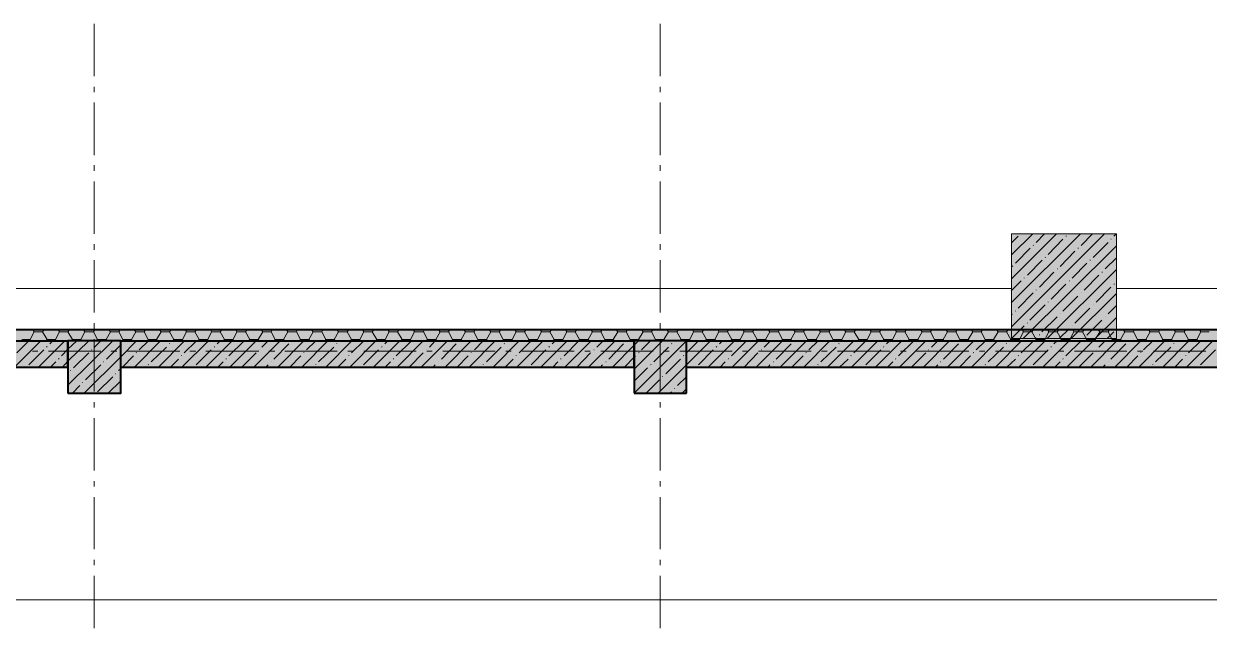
# Model space of a CAD drawing. Header units: millimetres. Extents: x -401725 to 250493, y 305116 to 802890.
# Drawn here: x -375102.384 to -375097.931, y 508986.779 to 508989.05 of the extents above; entities that cross this region are included whole.
import ezdxf

# ---------------------------------------------------------------- set-up
doc = ezdxf.new("R2010")
doc.units = ezdxf.units.MM
doc.layers.add('PDF _Геометрия', color=7, linetype='Continuous', true_color=0x1d1d1d)
doc.layers.add('PDF _Сплошная заливка', color=7, linetype='Continuous', true_color=0xffffff)

msp = doc.modelspace()

# ---------------------------------------------------------------- hatches: boundary and pattern name
at = {"layer": 'PDF _Сплошная заливка', "transparency": 33554559}
h = msp.add_hatch(color=256, dxfattribs=at)
h.paths.add_polyline_path([(-375123.1053, 508987.8606), (-375123.1053, 508987.8988), (-375133.6947, 508987.8988), (-375133.6947, 508987.8606)])
h.paths.add_polyline_path([(-375092.8682, 508987.8606), (-375092.8682, 508987.8988), (-375102.5145, 508987.8988), (-375102.5145, 508987.8606)])
h.paths.add_polyline_path([(-375102.9861, 508987.8606), (-375102.9861, 508987.8988), (-375109.5058, 508987.8988), (-375109.5058, 508987.8606)])
h.paths.add_polyline_path([(-375109.7425, 508987.8606), (-375109.7425, 508987.8988), (-375122.4753, 508987.8988), (-375122.4753, 508987.8606)])
h = msp.add_hatch(color=256, dxfattribs=at)
h.paths.add_polyline_path([(-375102.9861, 508987.7606), (-375102.9861, 508987.8588), (-375103.1031, 508987.8588), (-375103.1031, 508987.7606)])
h.paths.add_polyline_path([(-375102.2195, 508987.7606), (-375102.2195, 508987.8588), (-375102.5145, 508987.8588), (-375102.5145, 508987.7606)])

# ---------------------------------------------------------------- linework, layer by layer
at = {"layer": 'PDF _Геометрия', "color": 7, "lineweight": 9}
for points in [[(-375102.1198, 508989.0505), (-375102.1198, 508988.8538)], [(-375099.9932, 508989.0505), (-375099.9932, 508988.8538)], [(-375102.1198, 508988.8138), (-375102.1198, 508988.7938)], [(-375099.9932, 508988.8138), (-375099.9932, 508988.7938)], [(-375102.1198, 508988.7538), (-375102.1198, 508988.5571)], [(-375099.9932, 508988.7538), (-375099.9932, 508988.5571)], [(-375102.1198, 508988.5188), (-375102.1198, 508988.4971)], [(-375099.9932, 508988.5188), (-375099.9932, 508988.4971)], [(-375102.1198, 508988.4571), (-375102.1198, 508988.2605)], [(-375099.9932, 508988.4571), (-375099.9932, 508988.2605)], [(-375102.1198, 508988.2221), (-375102.1198, 508988.2004)], [(-375099.9932, 508988.2221), (-375099.9932, 508988.2004)], [(-375102.1198, 508988.1621), (-375102.1198, 508987.9655)], [(-375099.9932, 508988.1621), (-375099.9932, 508987.9655)], [(-375098.6748, 508988.0554), (-375103.2998, 508988.0554)], [(-375096.2531, 508988.0555), (-375098.2797, 508988.0555)], [(-375092.8663, 508987.9021), (-375102.5132, 508987.9021)], [(-375102.513, 508987.8988), (-375092.866, 508987.8988)], [(-375102.1198, 508987.9254), (-375102.1198, 508987.9038)], [(-375101.7846, 508987.9021), (-375101.5479, 508987.9021)], [(-375100.7795, 508987.9021), (-375100.3863, 508987.9021)], [(-375099.9932, 508987.9255), (-375099.9932, 508987.9038)], [(-375102.513, 508987.8604), (-375092.866, 508987.8604)], [(-375102.2182, 508987.8588), (-375102.0198, 508987.8588)], [(-375102.1198, 508987.8655), (-375102.1198, 508987.6688)], [(-375100.0913, 508987.8588), (-375092.8661, 508987.8588)], [(-375099.9932, 508987.8655), (-375099.9932, 508987.6688)], [(-375102.3314, 508987.8205), (-375102.3515, 508987.8205)], [(-375102.0948, 508987.8205), (-375102.2914, 508987.8205)], [(-375102.0348, 508987.8205), (-375102.0565, 508987.8205)], [(-375101.7981, 508987.8205), (-375101.9947, 508987.8205)], [(-375101.7381, 508987.8204), (-375101.7598, 508987.8204)], [(-375101.5015, 508987.8205), (-375101.6998, 508987.8205)], [(-375101.4414, 508987.8205), (-375101.4631, 508987.8205)], [(-375101.2064, 508987.8204), (-375101.4031, 508987.8204)], [(-375101.1448, 508987.8205), (-375101.1664, 508987.8205)], [(-375100.9098, 508987.8205), (-375101.1065, 508987.8205)], [(-375100.8497, 508987.8204), (-375100.8698, 508987.8204)], [(-375100.6131, 508987.8205), (-375100.8097, 508987.8205)], [(-375100.5531, 508987.8205), (-375100.5731, 508987.8205)], [(-375100.3165, 508987.8205), (-375100.5131, 508987.8205)], [(-375100.2564, 508987.8204), (-375100.2764, 508987.8204)], [(-375100.0198, 508987.8205), (-375100.2165, 508987.8205)], [(-375099.9598, 508987.8204), (-375099.9815, 508987.8204)], [(-375099.7231, 508987.8205), (-375099.9198, 508987.8205)], [(-375099.6631, 508987.8205), (-375099.6847, 508987.8205)], [(-375099.4265, 508987.8205), (-375099.6247, 508987.8205)], [(-375099.3664, 508987.8205), (-375099.388, 508987.8205)], [(-375099.1315, 508987.8205), (-375099.328, 508987.8205)], [(-375099.0698, 508987.8204), (-375099.0915, 508987.8204)], [(-375098.8348, 508987.8205), (-375099.0315, 508987.8205)], [(-375098.7748, 508987.8205), (-375098.7948, 508987.8205)], [(-375098.5381, 508987.8205), (-375098.7348, 508987.8205)], [(-375098.4781, 508987.8204), (-375098.4981, 508987.8204)], [(-375098.2415, 508987.8205), (-375098.4382, 508987.8205)], [(-375098.1814, 508987.8204), (-375098.2013, 508987.8204)], [(-375097.9448, 508987.8205), (-375098.1414, 508987.8205)], [(-375102.2181, 508987.7605), (-375103.103, 508987.7605)], [(-375102.2181, 508987.6621), (-375102.2181, 508987.7604)], [(-375100.0915, 508987.7605), (-375102.0198, 508987.7605)], [(-375101.5479, 508987.7604), (-375101.7846, 508987.7604)], [(-375100.3863, 508987.7604), (-375100.7795, 508987.7604)], [(-375097.7881, 508987.7605), (-375099.8949, 508987.7605)], [(-375102.0198, 508987.6621), (-375102.2182, 508987.6621)], [(-375102.1198, 508987.6288), (-375102.1198, 508987.6088)], [(-375099.8948, 508987.6621), (-375100.0915, 508987.6621)], [(-375099.9932, 508987.6288), (-375099.9932, 508987.6088)], [(-375102.1198, 508987.5688), (-375102.1198, 508987.3721)], [(-375099.9932, 508987.5688), (-375099.9932, 508987.3721)], [(-375102.1198, 508987.3321), (-375102.1198, 508987.3121)], [(-375099.9932, 508987.3321), (-375099.9932, 508987.3121)], [(-375102.1198, 508987.2721), (-375102.1198, 508987.0755)], [(-375099.9932, 508987.2721), (-375099.9932, 508987.0755)], [(-375102.1198, 508987.0355), (-375102.1198, 508987.0155)], [(-375099.9932, 508987.0355), (-375099.9932, 508987.0155)], [(-375102.1198, 508986.9755), (-375102.1198, 508986.7788)], [(-375099.9932, 508986.9755), (-375099.9932, 508986.7788)]]:
    msp.add_lwpolyline(points, dxfattribs=at)
at = {"layer": 'PDF _Геометрия', "lineweight": 9}
for points in [[(-375098.6749, 508988.0021), (-375098.4148, 508988.2605)], [(-375098.6748, 508988.0921), (-375098.5047, 508988.2605)], [(-375098.6748, 508988.2271), (-375098.6498, 508988.2521)], [(-375098.6745, 508987.9121), (-375098.3246, 508988.2605)], [(-375098.6745, 508988.1821), (-375098.5946, 508988.2604)], [(-375098.5815, 508988.2288), (-375098.5498, 508988.2605)], [(-375098.4697, 508988.2521), (-375098.468, 508988.2521)], [(-375098.4131, 508988.2171), (-375098.3697, 508988.2605)], [(-375098.2897, 508988.2521), (-375098.2798, 508988.2605)], [(-375098.6597, 508988.1504), (-375098.6047, 508988.2071)], [(-375098.6299, 508987.8671), (-375098.2798, 508988.2155)], [(-375098.593, 508988.2171), (-375098.5914, 508988.2188)], [(-375098.5363, 508988.1838), (-375098.4814, 508988.2404)], [(-375098.4246, 508988.2071), (-375098.4229, 508988.2071)], [(-375098.3679, 508988.1721), (-375098.3113, 508988.2288)], [(-375098.3013, 508988.2404), (-375098.2996, 508988.2404)], [(-375098.6147, 508988.1054), (-375098.5596, 508988.1621)], [(-375098.5479, 508988.1721), (-375098.5463, 508988.1738)], [(-375098.4913, 508988.1388), (-375098.4363, 508988.1954)], [(-375098.3798, 508988.1621), (-375098.3781, 508988.1621)], [(-375098.323, 508988.1288), (-375098.2798, 508988.1705)], [(-375098.6713, 508988.1388), (-375098.6696, 508988.1404)], [(-375098.5697, 508988.0605), (-375098.5148, 508988.1171)], [(-375098.5399, 508987.8671), (-375098.2798, 508988.1271)], [(-375098.5031, 508988.1288), (-375098.5015, 508988.1288)], [(-375098.4466, 508988.0938), (-375098.3914, 508988.1504)], [(-375098.3347, 508988.1171), (-375098.333, 508988.1171)], [(-375098.6749, 508988.0471), (-375098.6381, 508988.0838)], [(-375098.6264, 508988.0938), (-375098.6264, 508988.0955)], [(-375098.5247, 508988.0154), (-375098.4697, 508988.0721)], [(-375098.458, 508988.0838), (-375098.4564, 508988.0838)], [(-375098.4013, 508988.0488), (-375098.3463, 508988.1054)], [(-375098.2896, 508988.0721), (-375098.2879, 508988.0721)], [(-375098.6497, 508987.9821), (-375098.593, 508988.0388)], [(-375098.5813, 508988.0488), (-375098.5813, 508988.0504)], [(-375098.4816, 508987.9705), (-375098.4248, 508988.0271)], [(-375098.4499, 508987.8671), (-375098.2798, 508988.0371)], [(-375098.4132, 508988.0388), (-375098.4132, 508988.0388)], [(-375098.3565, 508988.0038), (-375098.3015, 508988.0605)], [(-375098.605, 508987.9371), (-375098.5482, 508987.9938)], [(-375098.5365, 508988.0038), (-375098.5365, 508988.0054)], [(-375098.4365, 508987.9255), (-375098.3798, 508987.9821)], [(-375098.3681, 508987.9938), (-375098.3681, 508987.9938)], [(-375098.3114, 508987.9605), (-375098.2798, 508987.9921)], [(-375098.6748, 508987.9571), (-375098.6715, 508987.9605)], [(-375098.6598, 508987.9705), (-375098.6598, 508987.9721)], [(-375098.5597, 508987.8921), (-375098.5031, 508987.9488)], [(-375098.4914, 508987.9605), (-375098.4914, 508987.9605)], [(-375098.3913, 508987.8804), (-375098.3347, 508987.9371)], [(-375098.3599, 508987.8671), (-375098.2798, 508987.9471)], [(-375098.323, 508987.9488), (-375098.323, 508987.9488)], [(-375102.3597, 508987.8638), (-375102.3447, 508987.8921)], [(-375102.3447, 508987.8921), (-375102.3481, 508987.8988)], [(-375102.3447, 508987.8921), (-375102.3129, 508987.8921)], [(-375102.3447, 508987.8921), (-375102.3447, 508987.8921)], [(-375102.3131, 508987.8921), (-375102.3081, 508987.8988)], [(-375102.2964, 508987.8638), (-375102.3131, 508987.8921)], [(-375102.2647, 508987.8638), (-375102.2496, 508987.8921)], [(-375102.2496, 508987.8921), (-375102.253, 508987.8988)], [(-375102.2497, 508987.8921), (-375102.2181, 508987.8921)], [(-375102.2496, 508987.8921), (-375102.2496, 508987.8921)], [(-375102.2181, 508987.8921), (-375102.213, 508987.8988)], [(-375102.2013, 508987.8638), (-375102.2181, 508987.8921)], [(-375102.1699, 508987.8638), (-375102.1548, 508987.8921)], [(-375102.1548, 508987.8921), (-375102.1582, 508987.8988)], [(-375102.1548, 508987.8921), (-375102.1214, 508987.8921)], [(-375102.1548, 508987.8921), (-375102.1548, 508987.8921)], [(-375102.1216, 508987.8921), (-375102.1182, 508987.8988)], [(-375102.1065, 508987.8638), (-375102.1216, 508987.8921)], [(-375102.0747, 508987.8638), (-375102.0581, 508987.8921)], [(-375102.0581, 508987.8921), (-375102.063, 508987.8988)], [(-375102.0581, 508987.8921), (-375102.0581, 508987.8921)], [(-375102.0579, 508987.8921), (-375102.0263, 508987.8921)], [(-375102.0265, 508987.8921), (-375102.0231, 508987.8988)], [(-375102.0114, 508987.8638), (-375102.0263, 508987.8921)], [(-375101.9797, 508987.8638), (-375101.963, 508987.8921)], [(-375101.963, 508987.8921), (-375101.968, 508987.8988)], [(-375101.9632, 508987.8921), (-375101.9315, 508987.8921)], [(-375101.963, 508987.8921), (-375101.963, 508987.8921)], [(-375101.9314, 508987.8921), (-375101.928, 508987.8988)], [(-375101.9163, 508987.8638), (-375101.9313, 508987.8921)], [(-375101.8847, 508987.8638), (-375101.868, 508987.8921)], [(-375101.868, 508987.8921), (-375101.8729, 508987.8988)], [(-375101.8682, 508987.8921), (-375101.8364, 508987.8921)], [(-375101.868, 508987.8921), (-375101.868, 508987.8921)], [(-375101.8196, 508987.8638), (-375101.8363, 508987.8921)], [(-375101.8362, 508987.8921), (-375101.8313, 508987.8988)], [(-375101.7882, 508987.8638), (-375101.7731, 508987.8921)], [(-375101.7731, 508987.8921), (-375101.7766, 508987.8988)], [(-375101.7731, 508987.8921), (-375101.7731, 508987.8921)], [(-375101.773, 508987.8921), (-375101.7414, 508987.8921)], [(-375101.7414, 508987.8921), (-375101.7365, 508987.8988)], [(-375101.7248, 508987.8638), (-375101.7413, 508987.8921)], [(-375101.6931, 508987.8638), (-375101.6781, 508987.8921)], [(-375101.6781, 508987.8921), (-375101.6813, 508987.8988)], [(-375101.6781, 508987.8921), (-375101.6781, 508987.8921)], [(-375101.678, 508987.8921), (-375101.6463, 508987.8921)], [(-375101.6463, 508987.8921), (-375101.6414, 508987.8988)], [(-375101.6297, 508987.8638), (-375101.6463, 508987.8921)], [(-375101.5979, 508987.8638), (-375101.583, 508987.8921)], [(-375101.583, 508987.8921), (-375101.5862, 508987.8988)], [(-375101.583, 508987.8921), (-375101.5515, 508987.8921)], [(-375101.583, 508987.8921), (-375101.583, 508987.8921)], [(-375101.5513, 508987.8921), (-375101.5463, 508987.8988)], [(-375101.5346, 508987.8638), (-375101.5513, 508987.8921)], [(-375101.5029, 508987.8638), (-375101.4863, 508987.8921)], [(-375101.4863, 508987.8921), (-375101.4912, 508987.8988)], [(-375101.4864, 508987.8921), (-375101.4548, 508987.8921)], [(-375101.4863, 508987.8921), (-375101.4863, 508987.8921)], [(-375101.4398, 508987.8638), (-375101.4548, 508987.8921)], [(-375101.4547, 508987.8921), (-375101.4515, 508987.8988)], [(-375101.4082, 508987.8638), (-375101.3915, 508987.8921)], [(-375101.3915, 508987.8921), (-375101.3964, 508987.8988)], [(-375101.3915, 508987.8921), (-375101.3915, 508987.8921)], [(-375101.3914, 508987.8921), (-375101.3597, 508987.8921)], [(-375101.3597, 508987.8921), (-375101.3564, 508987.8988)], [(-375101.3447, 508987.8638), (-375101.3597, 508987.8921)], [(-375101.3131, 508987.8638), (-375101.2964, 508987.8921)], [(-375101.2964, 508987.8921), (-375101.3014, 508987.8988)], [(-375101.2965, 508987.8921), (-375101.2649, 508987.8921)], [(-375101.2964, 508987.8921), (-375101.2964, 508987.8921)], [(-375101.2496, 508987.8638), (-375101.2647, 508987.8921)], [(-375101.2646, 508987.8921), (-375101.2613, 508987.8988)], [(-375101.2179, 508987.8638), (-375101.2013, 508987.8921)], [(-375101.2013, 508987.8921), (-375101.2063, 508987.8988)], [(-375101.2015, 508987.8921), (-375101.1698, 508987.8921)], [(-375101.2013, 508987.8921), (-375101.2013, 508987.8921)], [(-375101.1696, 508987.8921), (-375101.1646, 508987.8988)], [(-375101.1529, 508987.8638), (-375101.1695, 508987.8921)], [(-375101.1216, 508987.8638), (-375101.1065, 508987.8921)], [(-375101.1065, 508987.8921), (-375101.1098, 508987.8988)], [(-375101.1065, 508987.8921), (-375101.0747, 508987.8921)], [(-375101.1065, 508987.8921), (-375101.1065, 508987.8921)], [(-375101.0748, 508987.8921), (-375101.0698, 508987.8988)], [(-375101.0581, 508987.8638), (-375101.0748, 508987.8921)], [(-375101.0263, 508987.8638), (-375101.0114, 508987.8921)], [(-375101.0114, 508987.8921), (-375101.0147, 508987.8988)], [(-375101.0114, 508987.8921), (-375101.0114, 508987.8921)], [(-375101.0112, 508987.8921), (-375100.9796, 508987.8921)], [(-375100.9798, 508987.8921), (-375100.9747, 508987.8988)], [(-375100.963, 508987.8638), (-375100.9797, 508987.8921)], [(-375100.9313, 508987.8638), (-375100.9163, 508987.8921)], [(-375100.9163, 508987.8921), (-375100.9196, 508987.8988)], [(-375100.9164, 508987.8921), (-375100.8832, 508987.8921)], [(-375100.9163, 508987.8921), (-375100.9163, 508987.8921)], [(-375100.8829, 508987.8921), (-375100.8796, 508987.8988)], [(-375100.868, 508987.8638), (-375100.8829, 508987.8921)], [(-375100.8364, 508987.8638), (-375100.8196, 508987.8921)], [(-375100.8196, 508987.8921), (-375100.8247, 508987.8988)], [(-375100.8197, 508987.8921), (-375100.7881, 508987.8921)], [(-375100.8196, 508987.8921), (-375100.8196, 508987.8921)], [(-375100.7731, 508987.8638), (-375100.7882, 508987.8921)], [(-375100.7881, 508987.8921), (-375100.7848, 508987.8988)], [(-375100.7414, 508987.8638), (-375100.7248, 508987.8921)], [(-375100.7248, 508987.8921), (-375100.7299, 508987.8988)], [(-375100.7248, 508987.8921), (-375100.7248, 508987.8921)], [(-375100.7247, 508987.8921), (-375100.693, 508987.8921)], [(-375100.6931, 508987.8921), (-375100.6897, 508987.8988)], [(-375100.6781, 508987.8638), (-375100.6931, 508987.8921)], [(-375100.6463, 508987.8638), (-375100.6297, 508987.8921)], [(-375100.6297, 508987.8921), (-375100.6348, 508987.8988)], [(-375100.6299, 508987.8921), (-375100.5982, 508987.8921)], [(-375100.6297, 508987.8921), (-375100.6297, 508987.8921)], [(-375100.5981, 508987.8921), (-375100.593, 508987.8988)], [(-375100.583, 508987.8638), (-375100.5981, 508987.8921)], [(-375100.5495, 508987.8638), (-375100.5346, 508987.8921)], [(-375100.5346, 508987.8921), (-375100.538, 508987.8988)], [(-375100.5347, 508987.8921), (-375100.5031, 508987.8921)], [(-375100.5346, 508987.8921), (-375100.5346, 508987.8921)], [(-375100.4865, 508987.8638), (-375100.5032, 508987.8921)], [(-375100.5028, 508987.8921), (-375100.4979, 508987.8988)], [(-375100.4547, 508987.8638), (-375100.4398, 508987.8921)], [(-375100.4398, 508987.8921), (-375100.4431, 508987.8988)], [(-375100.4398, 508987.8921), (-375100.4398, 508987.8921)], [(-375100.4397, 508987.8921), (-375100.408, 508987.8921)], [(-375100.3914, 508987.8638), (-375100.4082, 508987.8921)], [(-375100.408, 508987.8921), (-375100.4031, 508987.8988)], [(-375100.3597, 508987.8638), (-375100.3447, 508987.8921)], [(-375100.3447, 508987.8921), (-375100.3481, 508987.8988)], [(-375100.3447, 508987.8921), (-375100.3129, 508987.8921)], [(-375100.3447, 508987.8921), (-375100.3447, 508987.8921)], [(-375100.313, 508987.8921), (-375100.308, 508987.8988)], [(-375100.2964, 508987.8638), (-375100.3129, 508987.8921)], [(-375100.2646, 508987.8638), (-375100.248, 508987.8921)], [(-375100.248, 508987.8921), (-375100.2529, 508987.8988)], [(-375100.2481, 508987.8921), (-375100.2165, 508987.8921)], [(-375100.248, 508987.8921), (-375100.248, 508987.8921)], [(-375100.2163, 508987.8921), (-375100.213, 508987.8988)], [(-375100.2013, 508987.8638), (-375100.2163, 508987.8921)], [(-375100.1698, 508987.8638), (-375100.1532, 508987.8921)], [(-375100.1532, 508987.8921), (-375100.1581, 508987.8988)], [(-375100.1532, 508987.8921), (-375100.1532, 508987.8921)], [(-375100.1531, 508987.8921), (-375100.1214, 508987.8921)], [(-375100.1215, 508987.8921), (-375100.1181, 508987.8988)], [(-375100.1065, 508987.8638), (-375100.1215, 508987.8921)], [(-375100.0748, 508987.8638), (-375100.0581, 508987.8921)], [(-375100.0581, 508987.8921), (-375100.0631, 508987.8988)], [(-375100.0581, 508987.8921), (-375100.0581, 508987.8921)], [(-375100.0579, 508987.8921), (-375100.0263, 508987.8921)], [(-375100.0264, 508987.8921), (-375100.0231, 508987.8988)], [(-375100.0114, 508987.8638), (-375100.0263, 508987.8921)], [(-375099.9797, 508987.8638), (-375099.963, 508987.8921)], [(-375099.963, 508987.8921), (-375099.968, 508987.8988)], [(-375099.9632, 508987.8921), (-375099.9315, 508987.8921)], [(-375099.963, 508987.8921), (-375099.963, 508987.8921)], [(-375099.9147, 508987.8638), (-375099.9314, 508987.8921)], [(-375099.9313, 508987.8921), (-375099.9264, 508987.8988)], [(-375099.8829, 508987.8638), (-375099.8679, 508987.8921)], [(-375099.8679, 508987.8921), (-375099.8713, 508987.8988)], [(-375099.8682, 508987.8921), (-375099.8364, 508987.8921)], [(-375099.8679, 508987.8921), (-375099.8679, 508987.8921)], [(-375099.8199, 508987.8638), (-375099.8364, 508987.8921)], [(-375099.8363, 508987.8921), (-375099.8313, 508987.8988)], [(-375099.7881, 508987.8638), (-375099.7731, 508987.8921)], [(-375099.7731, 508987.8921), (-375099.7765, 508987.8988)], [(-375099.7731, 508987.8921), (-375099.7731, 508987.8921)], [(-375099.7729, 508987.8921), (-375099.7413, 508987.8921)], [(-375099.7415, 508987.8921), (-375099.7365, 508987.8988)], [(-375099.7248, 508987.8638), (-375099.7414, 508987.8921)], [(-375099.6931, 508987.8638), (-375099.678, 508987.8921)], [(-375099.678, 508987.8921), (-375099.6815, 508987.8988)], [(-375099.678, 508987.8921), (-375099.678, 508987.8921)], [(-375099.6779, 508987.8921), (-375099.6463, 508987.8921)], [(-375099.6464, 508987.8921), (-375099.6414, 508987.8988)], [(-375099.6297, 508987.8638), (-375099.6463, 508987.8921)], [(-375099.598, 508987.8638), (-375099.5813, 508987.8921)], [(-375099.5813, 508987.8921), (-375099.5864, 508987.8988)], [(-375099.5816, 508987.8921), (-375099.5498, 508987.8921)], [(-375099.5813, 508987.8921), (-375099.5813, 508987.8921)], [(-375099.5497, 508987.8921), (-375099.5463, 508987.8988)], [(-375099.5346, 508987.8638), (-375099.5497, 508987.8921)], [(-375099.5032, 508987.8638), (-375099.4865, 508987.8921)], [(-375099.4865, 508987.8921), (-375099.4916, 508987.8988)], [(-375099.4865, 508987.8921), (-375099.4865, 508987.8921)], [(-375099.4863, 508987.8921), (-375099.4547, 508987.8921)], [(-375099.4549, 508987.8921), (-375099.4515, 508987.8988)], [(-375099.4398, 508987.8638), (-375099.4547, 508987.8921)], [(-375099.4082, 508987.8638), (-375099.3914, 508987.8921)], [(-375099.3914, 508987.8921), (-375099.3965, 508987.8988)], [(-375099.3914, 508987.8921), (-375099.3914, 508987.8921)], [(-375099.3913, 508987.8921), (-375099.3597, 508987.8921)], [(-375099.3598, 508987.8921), (-375099.3548, 508987.8988)], [(-375099.3447, 508987.8638), (-375099.3596, 508987.8921)], [(-375099.3113, 508987.8638), (-375099.2964, 508987.8921)], [(-375099.2964, 508987.8921), (-375099.3014, 508987.8988)], [(-375099.2966, 508987.8921), (-375099.2648, 508987.8921)], [(-375099.2964, 508987.8921), (-375099.2964, 508987.8921)], [(-375099.2647, 508987.8921), (-375099.2597, 508987.8988)], [(-375099.248, 508987.8638), (-375099.2646, 508987.8921)], [(-375099.2163, 508987.8638), (-375099.2013, 508987.8921)], [(-375099.2013, 508987.8921), (-375099.2045, 508987.8988)], [(-375099.2014, 508987.8921), (-375099.1698, 508987.8921)], [(-375099.2013, 508987.8921), (-375099.2013, 508987.8921)], [(-375099.1532, 508987.8638), (-375099.1698, 508987.8921)], [(-375099.1697, 508987.8921), (-375099.1646, 508987.8988)], [(-375099.1215, 508987.8638), (-375099.1065, 508987.8921)], [(-375099.1065, 508987.8921), (-375099.1097, 508987.8988)], [(-375099.1065, 508987.8921), (-375099.1065, 508987.8921)], [(-375099.1064, 508987.8921), (-375099.0747, 508987.8921)], [(-375099.0749, 508987.8921), (-375099.0698, 508987.8988)], [(-375099.0581, 508987.8638), (-375099.0748, 508987.8921)], [(-375099.0264, 508987.8638), (-375099.0098, 508987.8921)], [(-375099.0098, 508987.8921), (-375099.0148, 508987.8988)], [(-375099.0098, 508987.8921), (-375099.0098, 508987.8921)], [(-375099.0097, 508987.8921), (-375098.978, 508987.8921)], [(-375098.963, 508987.8638), (-375098.9781, 508987.8921)], [(-375098.978, 508987.8921), (-375098.9747, 508987.8988)], [(-375098.9314, 508987.8638), (-375098.9147, 508987.8921)], [(-375098.9147, 508987.8921), (-375098.9198, 508987.8988)], [(-375098.9148, 508987.8921), (-375098.8832, 508987.8921)], [(-375098.9147, 508987.8921), (-375098.9147, 508987.8921)], [(-375098.8829, 508987.8921), (-375098.8796, 508987.8988)], [(-375098.8679, 508987.8638), (-375098.8828, 508987.8921)], [(-375098.8366, 508987.8638), (-375098.8199, 508987.8921)], [(-375098.8199, 508987.8921), (-375098.8247, 508987.8988)], [(-375098.8199, 508987.8921), (-375098.8199, 508987.8921)], [(-375098.8198, 508987.8921), (-375098.7881, 508987.8921)], [(-375098.7881, 508987.8921), (-375098.7848, 508987.8988)], [(-375098.7731, 508987.8638), (-375098.7881, 508987.8921)], [(-375098.7413, 508987.8638), (-375098.7248, 508987.8921)], [(-375098.7248, 508987.8921), (-375098.7297, 508987.8988)], [(-375098.7248, 508987.8921), (-375098.693, 508987.8921)], [(-375098.7248, 508987.8921), (-375098.7248, 508987.8921)], [(-375098.693, 508987.8921), (-375098.6881, 508987.8988)], [(-375098.6764, 508987.8638), (-375098.693, 508987.8921)], [(-375098.6747, 508987.8671), (-375098.6264, 508987.9155)], [(-375098.6447, 508987.8638), (-375098.6297, 508987.8921)], [(-375098.6297, 508987.8921), (-375098.633, 508987.8988)], [(-375098.6298, 508987.8921), (-375098.5982, 508987.8921)], [(-375098.6297, 508987.8921), (-375098.6297, 508987.8921)], [(-375098.6147, 508987.9255), (-375098.6147, 508987.9271)], [(-375098.5813, 508987.8638), (-375098.598, 508987.8921)], [(-375098.5979, 508987.8921), (-375098.593, 508987.8988)], [(-375098.5496, 508987.8638), (-375098.5346, 508987.8921)], [(-375098.5346, 508987.8921), (-375098.5379, 508987.8988)], [(-375098.5348, 508987.8921), (-375098.5031, 508987.8921)], [(-375098.5346, 508987.8921), (-375098.5346, 508987.8921)], [(-375098.4865, 508987.8638), (-375098.5032, 508987.8921)], [(-375098.5029, 508987.8921), (-375098.4979, 508987.8988)], [(-375098.4947, 508987.8671), (-375098.458, 508987.9038)], [(-375098.4548, 508987.8638), (-375098.4398, 508987.8921)], [(-375098.4463, 508987.9154), (-375098.4463, 508987.9154)], [(-375098.4398, 508987.8921), (-375098.4431, 508987.8988)], [(-375098.4398, 508987.8921), (-375098.408, 508987.8921)], [(-375098.4398, 508987.8921), (-375098.4398, 508987.8921)], [(-375098.3914, 508987.8638), (-375098.4082, 508987.8921)], [(-375098.4081, 508987.8921), (-375098.4031, 508987.8988)], [(-375098.3598, 508987.8638), (-375098.3431, 508987.8921)], [(-375098.3431, 508987.8921), (-375098.348, 508987.8988)], [(-375098.3431, 508987.8921), (-375098.3431, 508987.8921)], [(-375098.3429, 508987.8921), (-375098.3113, 508987.8921)], [(-375098.3149, 508987.8671), (-375098.2898, 508987.8921)], [(-375098.2964, 508987.8638), (-375098.3115, 508987.8921)], [(-375098.3113, 508987.8921), (-375098.308, 508987.8988)], [(-375098.2645, 508987.8638), (-375098.248, 508987.8921)], [(-375098.248, 508987.8921), (-375098.253, 508987.8988)], [(-375098.2482, 508987.8921), (-375098.2165, 508987.8921)], [(-375098.248, 508987.8921), (-375098.248, 508987.8921)], [(-375098.2163, 508987.8921), (-375098.213, 508987.8988)], [(-375098.2013, 508987.8638), (-375098.2162, 508987.8921)], [(-375098.1698, 508987.8638), (-375098.1532, 508987.8921)], [(-375098.1532, 508987.8921), (-375098.1582, 508987.8988)], [(-375098.1532, 508987.8921), (-375098.1214, 508987.8921)], [(-375098.1532, 508987.8921), (-375098.1532, 508987.8921)], [(-375098.1215, 508987.8921), (-375098.1181, 508987.8988)], [(-375098.1065, 508987.8638), (-375098.1214, 508987.8921)], [(-375098.0731, 508987.8638), (-375098.0581, 508987.8921)], [(-375098.0581, 508987.8921), (-375098.0631, 508987.8988)], [(-375098.0581, 508987.8921), (-375098.0581, 508987.8921)], [(-375098.0579, 508987.8921), (-375098.0263, 508987.8921)], [(-375098.0264, 508987.8921), (-375098.0214, 508987.8988)], [(-375098.0097, 508987.8638), (-375098.0264, 508987.8921)], [(-375097.978, 508987.8638), (-375097.963, 508987.8921)], [(-375097.963, 508987.8921), (-375097.9664, 508987.8988)], [(-375097.9632, 508987.8921), (-375097.9315, 508987.8921)], [(-375097.963, 508987.8921), (-375097.963, 508987.8921)], [(-375102.4181, 508987.7605), (-375102.3197, 508987.8588)], [(-375102.4098, 508987.8138), (-375102.3648, 508987.8588)], [(-375102.3913, 508987.8638), (-375102.3597, 508987.8638)], [(-375102.358, 508987.8604), (-375102.3597, 508987.8638)], [(-375102.3282, 508987.7605), (-375102.2298, 508987.8588)], [(-375102.2998, 508987.8604), (-375102.2964, 508987.8638)], [(-375102.2966, 508987.8638), (-375102.2649, 508987.8638)], [(-375102.2964, 508987.8638), (-375102.2964, 508987.8638)], [(-375102.2863, 508987.8471), (-375102.2746, 508987.8588)], [(-375102.263, 508987.8604), (-375102.2647, 508987.8638)], [(-375102.2181, 508987.7821), (-375102.1396, 508987.8588)], [(-375102.218, 508987.6921), (-375102.0497, 508987.8588)], [(-375102.218, 508987.8271), (-375102.1847, 508987.8588)], [(-375102.2047, 508987.8604), (-375102.2013, 508987.8638)], [(-375102.2014, 508987.8638), (-375102.1698, 508987.8638)], [(-375102.2013, 508987.8638), (-375102.2013, 508987.8638)], [(-375102.1681, 508987.8605), (-375102.1698, 508987.8638)], [(-375102.1182, 508987.8355), (-375102.0948, 508987.8588)], [(-375102.1099, 508987.8605), (-375102.1065, 508987.8638)], [(-375102.1065, 508987.8638), (-375102.1065, 508987.8638)], [(-375102.1064, 508987.8638), (-375102.0747, 508987.8638)], [(-375102.0714, 508987.8604), (-375102.0748, 508987.8638)], [(-375102.0198, 508987.7988), (-375101.9598, 508987.8588)], [(-375102.0197, 508987.8438), (-375102.0163, 508987.8471)], [(-375102.0131, 508987.8604), (-375102.0114, 508987.8638)], [(-375102.0114, 508987.8638), (-375102.0114, 508987.8638)], [(-375102.0112, 508987.8638), (-375101.9796, 508987.8638)], [(-375102.0046, 508987.8588), (-375102.0046, 508987.8588)], [(-375101.9764, 508987.8604), (-375101.9798, 508987.8638)], [(-375101.9682, 508987.7605), (-375101.8699, 508987.8588)], [(-375101.9498, 508987.8255), (-375101.9147, 508987.8588)], [(-375101.918, 508987.8604), (-375101.9163, 508987.8638)], [(-375101.9165, 508987.8638), (-375101.8848, 508987.8638)], [(-375101.9163, 508987.8638), (-375101.9163, 508987.8638)], [(-375101.8813, 508987.8604), (-375101.8847, 508987.8638)], [(-375101.878, 508987.7604), (-375101.7797, 508987.8588)], [(-375101.8364, 508987.8471), (-375101.8364, 508987.8488)], [(-375101.8265, 508987.8588), (-375101.8248, 508987.8588)], [(-375101.823, 508987.8604), (-375101.8196, 508987.8638)], [(-375101.8196, 508987.8638), (-375101.7881, 508987.8638)], [(-375101.8196, 508987.8638), (-375101.8196, 508987.8638)], [(-375101.7896, 508987.7605), (-375101.6897, 508987.8588)], [(-375101.7865, 508987.8604), (-375101.7882, 508987.8638)], [(-375101.7815, 508987.8138), (-375101.7348, 508987.8588)], [(-375101.728, 508987.8604), (-375101.7248, 508987.8638)], [(-375101.7248, 508987.8638), (-375101.7248, 508987.8638)], [(-375101.7246, 508987.8638), (-375101.693, 508987.8638)], [(-375101.6999, 508987.7605), (-375101.6014, 508987.8588)], [(-375101.6914, 508987.8604), (-375101.6931, 508987.8638)], [(-375101.6579, 508987.8471), (-375101.6463, 508987.8588)], [(-375101.6329, 508987.8604), (-375101.6297, 508987.8638)], [(-375101.6299, 508987.8638), (-375101.5982, 508987.8638)], [(-375101.6297, 508987.8638), (-375101.6297, 508987.8638)], [(-375101.613, 508987.8021), (-375101.5564, 508987.8588)], [(-375101.6098, 508987.7605), (-375101.5115, 508987.8588)], [(-375101.5963, 508987.8604), (-375101.598, 508987.8638)], [(-375101.5379, 508987.8604), (-375101.5346, 508987.8638)], [(-375101.5347, 508987.8638), (-375101.5031, 508987.8638)], [(-375101.5346, 508987.8638), (-375101.5346, 508987.8638)], [(-375101.5196, 508987.7604), (-375101.4213, 508987.8588)], [(-375101.4998, 508987.8605), (-375101.5031, 508987.8638)], [(-375101.4898, 508987.8355), (-375101.4664, 508987.8588)], [(-375101.4449, 508987.7905), (-375101.3882, 508987.8471)], [(-375101.4415, 508987.8604), (-375101.4398, 508987.8638)], [(-375101.4398, 508987.8638), (-375101.4398, 508987.8638)], [(-375101.4397, 508987.8638), (-375101.408, 508987.8638)], [(-375101.4297, 508987.7604), (-375101.3314, 508987.8588)], [(-375101.4048, 508987.8604), (-375101.408, 508987.8638)], [(-375101.3765, 508987.8588), (-375101.3765, 508987.8588)], [(-375101.3465, 508987.8604), (-375101.3447, 508987.8638)], [(-375101.3447, 508987.8638), (-375101.3129, 508987.8638)], [(-375101.3447, 508987.8638), (-375101.3447, 508987.8638)], [(-375101.3398, 508987.7604), (-375101.2415, 508987.8588)], [(-375101.3214, 508987.8254), (-375101.2863, 508987.8588)], [(-375101.3097, 508987.8604), (-375101.3129, 508987.8638)], [(-375101.2514, 508987.8604), (-375101.2496, 508987.8638)], [(-375101.2498, 508987.8638), (-375101.2181, 508987.8638)], [(-375101.2497, 508987.7604), (-375101.1513, 508987.8588)], [(-375101.2496, 508987.8638), (-375101.2496, 508987.8638)], [(-375101.2146, 508987.8604), (-375101.2179, 508987.8638)], [(-375101.2081, 508987.8471), (-375101.2081, 508987.8488)], [(-375101.1964, 508987.8588), (-375101.1964, 508987.8588)], [(-375101.1598, 508987.7604), (-375101.0614, 508987.8588)], [(-375101.1562, 508987.8604), (-375101.1529, 508987.8638)], [(-375101.1531, 508987.8638), (-375101.1214, 508987.8638)], [(-375101.1531, 508987.8138), (-375101.1065, 508987.8588)], [(-375101.1529, 508987.8638), (-375101.1529, 508987.8638)], [(-375101.1198, 508987.8604), (-375101.1215, 508987.8638)], [(-375101.0699, 508987.7605), (-375100.9715, 508987.8588)], [(-375101.0614, 508987.8604), (-375101.0581, 508987.8638)], [(-375101.0581, 508987.8638), (-375101.0581, 508987.8638)], [(-375101.0579, 508987.8638), (-375101.0263, 508987.8638)], [(-375101.0279, 508987.8471), (-375101.0163, 508987.8588)], [(-375101.0247, 508987.8604), (-375101.0265, 508987.8638)], [(-375100.9847, 508987.8021), (-375100.928, 508987.8588)], [(-375100.9814, 508987.7605), (-375100.8832, 508987.8588)], [(-375100.9663, 508987.8604), (-375100.963, 508987.8638)], [(-375100.9632, 508987.8638), (-375100.9315, 508987.8638)], [(-375100.963, 508987.8638), (-375100.963, 508987.8638)], [(-375100.9296, 508987.8604), (-375100.9314, 508987.8638)], [(-375100.8912, 508987.7604), (-375100.793, 508987.8588)], [(-375100.8713, 508987.8604), (-375100.868, 508987.8638)], [(-375100.8682, 508987.8638), (-375100.8364, 508987.8638)], [(-375100.868, 508987.8638), (-375100.868, 508987.8638)], [(-375100.8597, 508987.8355), (-375100.8381, 508987.8588)], [(-375100.8332, 508987.8605), (-375100.8365, 508987.8638)], [(-375100.8149, 508987.7905), (-375100.7598, 508987.8471)], [(-375100.8013, 508987.7605), (-375100.703, 508987.8588)], [(-375100.7749, 508987.8604), (-375100.7731, 508987.8638)], [(-375100.7731, 508987.8638), (-375100.7731, 508987.8638)], [(-375100.773, 508987.8638), (-375100.7414, 508987.8638)], [(-375100.7481, 508987.8588), (-375100.7481, 508987.8588)], [(-375100.7381, 508987.8605), (-375100.7414, 508987.8638)], [(-375100.7114, 508987.7605), (-375100.6131, 508987.8588)], [(-375100.6912, 508987.8254), (-375100.658, 508987.8588)], [(-375100.6798, 508987.8604), (-375100.6781, 508987.8638)], [(-375100.6781, 508987.8638), (-375100.6781, 508987.8638)], [(-375100.678, 508987.8638), (-375100.6463, 508987.8638)], [(-375100.643, 508987.8604), (-375100.6463, 508987.8638)], [(-375100.6213, 508987.7604), (-375100.5229, 508987.8588)], [(-375100.5845, 508987.8604), (-375100.583, 508987.8638)], [(-375100.5832, 508987.8638), (-375100.5498, 508987.8638)], [(-375100.583, 508987.8638), (-375100.583, 508987.8638)], [(-375100.5796, 508987.8471), (-375100.5781, 508987.8488)], [(-375100.568, 508987.8588), (-375100.568, 508987.8588)], [(-375100.5479, 508987.8604), (-375100.5495, 508987.8638)], [(-375100.5314, 508987.7604), (-375100.433, 508987.8588)], [(-375100.5231, 508987.8138), (-375100.4781, 508987.8588)], [(-375100.4899, 508987.8605), (-375100.4865, 508987.8638)], [(-375100.4865, 508987.8638), (-375100.4865, 508987.8638)], [(-375100.4864, 508987.8638), (-375100.4547, 508987.8638)], [(-375100.4531, 508987.8604), (-375100.4547, 508987.8638)], [(-375100.4415, 508987.7604), (-375100.3431, 508987.8588)], [(-375100.3998, 508987.8471), (-375100.3882, 508987.8588)], [(-375100.3948, 508987.8604), (-375100.3914, 508987.8638)], [(-375100.3914, 508987.8638), (-375100.3597, 508987.8638)], [(-375100.3914, 508987.8638), (-375100.3914, 508987.8638)], [(-375100.358, 508987.8604), (-375100.3596, 508987.8638)], [(-375100.3547, 508987.8021), (-375100.2996, 508987.8588)], [(-375100.3516, 508987.7605), (-375100.2532, 508987.8588)], [(-375100.2997, 508987.8604), (-375100.2964, 508987.8638)], [(-375100.2964, 508987.8638), (-375100.2648, 508987.8638)], [(-375100.2964, 508987.8638), (-375100.2964, 508987.8638)], [(-375100.2613, 508987.8604), (-375100.2647, 508987.8638)], [(-375100.263, 508987.7604), (-375100.163, 508987.8588)], [(-375100.2314, 508987.8355), (-375100.2081, 508987.8588)], [(-375100.2029, 508987.8604), (-375100.2013, 508987.8638)], [(-375100.2014, 508987.8638), (-375100.1698, 508987.8638)], [(-375100.2013, 508987.8638), (-375100.2013, 508987.8638)], [(-375100.1866, 508987.7905), (-375100.1315, 508987.8471)], [(-375100.1665, 508987.8605), (-375100.1699, 508987.8638)], [(-375100.1198, 508987.8588), (-375100.1198, 508987.8588)], [(-375100.108, 508987.8604), (-375100.1065, 508987.8638)], [(-375100.1065, 508987.8638), (-375100.1065, 508987.8638)], [(-375100.1064, 508987.8638), (-375100.0747, 508987.8638)], [(-375100.0915, 508987.6621), (-375099.8948, 508987.8588)], [(-375100.0913, 508987.8421), (-375100.0747, 508987.8588)], [(-375100.0913, 508987.7521), (-375099.9848, 508987.8588)], [(-375100.0714, 508987.8605), (-375100.0748, 508987.8638)], [(-375100.0632, 508987.8255), (-375100.0299, 508987.8588)], [(-375100.013, 508987.8605), (-375100.0114, 508987.8638)], [(-375100.0114, 508987.8638), (-375100.0114, 508987.8638)], [(-375100.0112, 508987.8638), (-375099.9796, 508987.8638)], [(-375099.9763, 508987.8604), (-375099.9797, 508987.8638)], [(-375099.9513, 508987.8471), (-375099.9497, 508987.8488)], [(-375099.9397, 508987.8588), (-375099.9397, 508987.8588)], [(-375099.9181, 508987.8605), (-375099.9147, 508987.8638)], [(-375099.9149, 508987.8638), (-375099.8832, 508987.8638)], [(-375099.9147, 508987.8638), (-375099.9147, 508987.8638)], [(-375099.8948, 508987.8588), (-375099.8948, 508987.8588)], [(-375099.8948, 508987.8138), (-375099.8497, 508987.8588)], [(-375099.8947, 508987.7688), (-375099.8046, 508987.8588)], [(-375099.8815, 508987.8605), (-375099.8831, 508987.8638)], [(-375099.8233, 508987.8605), (-375099.8199, 508987.8638)], [(-375099.8199, 508987.8638), (-375099.7881, 508987.8638)], [(-375099.8199, 508987.8638), (-375099.8199, 508987.8638)], [(-375099.813, 508987.7604), (-375099.7147, 508987.8588)], [(-375099.7864, 508987.8604), (-375099.788, 508987.8638)], [(-375099.7714, 508987.8471), (-375099.7598, 508987.8588)], [(-375099.7282, 508987.8604), (-375099.7248, 508987.8638)], [(-375099.7263, 508987.8021), (-375099.6696, 508987.8588)], [(-375099.7248, 508987.8638), (-375099.7248, 508987.8638)], [(-375099.7246, 508987.8638), (-375099.693, 508987.8638)], [(-375099.7231, 508987.7605), (-375099.6248, 508987.8588)], [(-375099.6914, 508987.8604), (-375099.693, 508987.8638)], [(-375099.6331, 508987.8604), (-375099.6297, 508987.8638)], [(-375099.6329, 508987.7604), (-375099.5346, 508987.8588)], [(-375099.6299, 508987.8638), (-375099.5982, 508987.8638)], [(-375099.6297, 508987.8638), (-375099.6297, 508987.8638)], [(-375099.603, 508987.8354), (-375099.5797, 508987.8588)], [(-375099.5946, 508987.8604), (-375099.5981, 508987.8638)], [(-375099.5582, 508987.7905), (-375099.5015, 508987.8471)], [(-375099.543, 508987.7604), (-375099.4447, 508987.8588)], [(-375099.5362, 508987.8604), (-375099.5346, 508987.8638)], [(-375099.5347, 508987.8638), (-375099.5031, 508987.8638)], [(-375099.5346, 508987.8638), (-375099.5346, 508987.8638)], [(-375099.4998, 508987.8605), (-375099.5033, 508987.8638)], [(-375099.4914, 508987.8588), (-375099.4898, 508987.8588)], [(-375099.4547, 508987.7605), (-375099.3564, 508987.8588)], [(-375099.4414, 508987.8604), (-375099.4398, 508987.8638)], [(-375099.4398, 508987.8638), (-375099.4398, 508987.8638)], [(-375099.4397, 508987.8638), (-375099.408, 508987.8638)], [(-375099.435, 508987.8255), (-375099.3999, 508987.8588)], [(-375099.4048, 508987.8604), (-375099.4082, 508987.8638)], [(-375099.3648, 508987.7605), (-375099.2665, 508987.8588)], [(-375099.3463, 508987.8605), (-375099.3447, 508987.8638)], [(-375099.3447, 508987.8638), (-375099.3447, 508987.8638)], [(-375099.3446, 508987.8638), (-375099.3113, 508987.8638)], [(-375099.323, 508987.8471), (-375099.3214, 508987.8488)], [(-375099.3097, 508987.8604), (-375099.3113, 508987.8638)], [(-375099.3113, 508987.8588), (-375099.3113, 508987.8588)], [(-375099.2746, 508987.7604), (-375099.1763, 508987.8588)], [(-375099.2663, 508987.8138), (-375099.2214, 508987.8588)], [(-375099.2512, 508987.8604), (-375099.248, 508987.8638)], [(-375099.2481, 508987.8638), (-375099.2165, 508987.8638)], [(-375099.248, 508987.8638), (-375099.248, 508987.8638)], [(-375099.2149, 508987.8605), (-375099.2165, 508987.8638)], [(-375099.1847, 508987.7605), (-375099.0864, 508987.8588)], [(-375099.1564, 508987.8605), (-375099.1532, 508987.8638)], [(-375099.1532, 508987.8638), (-375099.1532, 508987.8638)], [(-375099.1531, 508987.8638), (-375099.1214, 508987.8638)], [(-375099.1432, 508987.8471), (-375099.1315, 508987.8588)], [(-375099.1198, 508987.8604), (-375099.1214, 508987.8638)], [(-375099.098, 508987.8021), (-375099.0413, 508987.8588)], [(-375099.0947, 508987.7604), (-375098.9964, 508987.8588)], [(-375099.0613, 508987.8604), (-375099.0581, 508987.8638)], [(-375099.0581, 508987.8638), (-375099.0263, 508987.8638)], [(-375099.0581, 508987.8638), (-375099.0581, 508987.8638)], [(-375099.0231, 508987.8605), (-375099.0263, 508987.8638)], [(-375099.0048, 508987.7605), (-375098.9065, 508987.8588)], [(-375098.9748, 508987.8354), (-375098.9513, 508987.8588)], [(-375098.9646, 508987.8604), (-375098.963, 508987.8638)], [(-375098.9631, 508987.8638), (-375098.9315, 508987.8638)], [(-375098.963, 508987.8638), (-375098.963, 508987.8638)], [(-375098.928, 508987.8604), (-375098.9312, 508987.8638)], [(-375098.9299, 508987.7905), (-375098.8731, 508987.8471)], [(-375098.9146, 508987.7604), (-375098.8163, 508987.8588)], [(-375098.8696, 508987.8604), (-375098.8679, 508987.8638)], [(-375098.8681, 508987.8638), (-375098.8364, 508987.8638)], [(-375098.8679, 508987.8638), (-375098.8679, 508987.8638)], [(-375098.863, 508987.8588), (-375098.8614, 508987.8588)], [(-375098.8332, 508987.8605), (-375098.8364, 508987.8638)], [(-375098.8247, 508987.7605), (-375098.7264, 508987.8588)], [(-375098.8065, 508987.8255), (-375098.7715, 508987.8588)], [(-375098.7748, 508987.8605), (-375098.7731, 508987.8638)], [(-375098.7731, 508987.8638), (-375098.7413, 508987.8638)], [(-375098.7731, 508987.8638), (-375098.7731, 508987.8638)], [(-375098.7381, 508987.8604), (-375098.7414, 508987.8638)], [(-375098.7348, 508987.7605), (-375098.6365, 508987.8588)], [(-375098.693, 508987.8471), (-375098.693, 508987.8488)], [(-375098.6829, 508987.8588), (-375098.6813, 508987.8588)], [(-375098.6797, 508987.8605), (-375098.6764, 508987.8638)], [(-375098.6764, 508987.8638), (-375098.6764, 508987.8638)], [(-375098.6762, 508987.8638), (-375098.6446, 508987.8638)], [(-375098.6465, 508987.7605), (-375098.5482, 508987.8588)], [(-375098.643, 508987.8604), (-375098.6446, 508987.8638)], [(-375098.638, 508987.8138), (-375098.5914, 508987.8588)], [(-375098.5846, 508987.8671), (-375098.5813, 508987.8704)], [(-375098.5846, 508987.8604), (-375098.5813, 508987.8638)], [(-375098.5815, 508987.8638), (-375098.5498, 508987.8638)], [(-375098.5813, 508987.8638), (-375098.5813, 508987.8638)], [(-375098.5696, 508987.8804), (-375098.5696, 508987.8821)], [(-375098.5563, 508987.7604), (-375098.458, 508987.8588)], [(-375098.5482, 508987.8605), (-375098.5498, 508987.8638)], [(-375098.5148, 508987.8471), (-375098.5031, 508987.8588)], [(-375098.4898, 508987.8605), (-375098.4865, 508987.8638)], [(-375098.4865, 508987.8638), (-375098.4547, 508987.8638)], [(-375098.4865, 508987.8638), (-375098.4865, 508987.8638)], [(-375098.4699, 508987.8021), (-375098.4132, 508987.8588)], [(-375098.4664, 508987.7605), (-375098.3681, 508987.8588)], [(-375098.4531, 508987.8604), (-375098.4547, 508987.8638)], [(-375098.4015, 508987.8705), (-375098.4015, 508987.8705)], [(-375098.3947, 508987.8604), (-375098.3914, 508987.8638)], [(-375098.3914, 508987.8638), (-375098.3914, 508987.8638)], [(-375098.3912, 508987.8638), (-375098.3597, 508987.8638)], [(-375098.3764, 508987.7605), (-375098.2781, 508987.8588)], [(-375098.3564, 508987.8604), (-375098.3597, 508987.8638)], [(-375098.3463, 508987.8354), (-375098.323, 508987.8588)], [(-375098.3015, 508987.7904), (-375098.2447, 508987.8471)], [(-375098.298, 508987.8604), (-375098.2964, 508987.8638)], [(-375098.2965, 508987.8638), (-375098.2648, 508987.8638)], [(-375098.2964, 508987.8638), (-375098.2964, 508987.8638)], [(-375098.2862, 508987.7604), (-375098.188, 508987.8588)], [(-375098.2613, 508987.8604), (-375098.2646, 508987.8638)], [(-375098.2331, 508987.8588), (-375098.2331, 508987.8588)], [(-375098.2029, 508987.8604), (-375098.2013, 508987.8638)], [(-375098.2015, 508987.8638), (-375098.1698, 508987.8638)], [(-375098.2013, 508987.8638), (-375098.2013, 508987.8638)], [(-375098.1963, 508987.7605), (-375098.098, 508987.8588)], [(-375098.1782, 508987.8255), (-375098.1431, 508987.8588)], [(-375098.1665, 508987.8605), (-375098.1698, 508987.8638)], [(-375098.1081, 508987.8604), (-375098.1065, 508987.8638)], [(-375098.1065, 508987.8638), (-375098.1065, 508987.8638)], [(-375098.1064, 508987.7605), (-375098.0081, 508987.8588)], [(-375098.1063, 508987.8638), (-375098.073, 508987.8638)], [(-375098.0714, 508987.8604), (-375098.0731, 508987.8638)], [(-375098.0646, 508987.8471), (-375098.0646, 508987.8488)], [(-375098.0546, 508987.8588), (-375098.0529, 508987.8588)], [(-375098.0164, 508987.7605), (-375097.9182, 508987.8588)], [(-375098.0131, 508987.8605), (-375098.0097, 508987.8638)], [(-375098.0097, 508987.8638), (-375098.0097, 508987.8638)], [(-375098.0097, 508987.8138), (-375097.963, 508987.8588)], [(-375098.0096, 508987.8638), (-375097.978, 508987.8638)], [(-375097.9763, 508987.8604), (-375097.978, 508987.8638)], [(-375102.3647, 508987.7688), (-375102.3081, 508987.8255)], [(-375102.2981, 508987.8355), (-375102.2964, 508987.8371)], [(-375102.2415, 508987.8021), (-375102.2181, 508987.8271)], [(-375102.1964, 508987.7571), (-375102.1396, 508987.8138)], [(-375102.1296, 508987.8254), (-375102.1279, 508987.8254)], [(-375102.0731, 508987.7905), (-375102.0198, 508987.8438)], [(-375101.9615, 508987.8138), (-375101.9598, 508987.8154)], [(-375101.9047, 508987.7805), (-375101.8481, 508987.8355)], [(-375101.7913, 508987.8021), (-375101.7913, 508987.8038)], [(-375101.7363, 508987.7688), (-375101.6797, 508987.8254)], [(-375101.668, 508987.8355), (-375101.668, 508987.8371)], [(-375101.5648, 508987.7605), (-375101.5115, 508987.8138)], [(-375101.4998, 508987.8255), (-375101.4998, 508987.8255)], [(-375101.3314, 508987.8138), (-375101.3314, 508987.8155)], [(-375101.2765, 508987.7804), (-375101.2198, 508987.8354)], [(-375101.163, 508987.8021), (-375101.163, 508987.8038)], [(-375101.1079, 508987.7688), (-375101.0513, 508987.8254)], [(-375101.0396, 508987.8354), (-375101.0396, 508987.8371)], [(-375100.9365, 508987.7605), (-375100.8832, 508987.8138)], [(-375100.8715, 508987.8255), (-375100.8715, 508987.8255)], [(-375100.703, 508987.8138), (-375100.703, 508987.8154)], [(-375100.6465, 508987.7805), (-375100.5914, 508987.8355)], [(-375100.5346, 508987.8021), (-375100.5346, 508987.8038)], [(-375100.4781, 508987.7688), (-375100.423, 508987.8254)], [(-375100.4112, 508987.8354), (-375100.4096, 508987.8371)], [(-375100.3066, 508987.7605), (-375100.2548, 508987.8138)], [(-375100.2431, 508987.8255), (-375100.2415, 508987.8255)], [(-375100.1732, 508987.7605), (-375100.0915, 508987.8421)], [(-375100.0746, 508987.8138), (-375100.0731, 508987.8155)], [(-375100.0179, 508987.7804), (-375099.963, 508987.8355)], [(-375099.9062, 508987.8021), (-375099.9046, 508987.8038)], [(-375099.8948, 508987.8138), (-375099.8948, 508987.8138)], [(-375099.8495, 508987.7688), (-375099.7946, 508987.8254)], [(-375099.7829, 508987.8354), (-375099.7813, 508987.8371)], [(-375099.6782, 508987.7605), (-375099.6264, 508987.8138)], [(-375099.6147, 508987.8255), (-375099.6131, 508987.8255)], [(-375099.4463, 508987.8138), (-375099.4447, 508987.8154)], [(-375099.3898, 508987.7805), (-375099.333, 508987.8354)], [(-375099.2781, 508987.8021), (-375099.2765, 508987.8038)], [(-375099.2214, 508987.7688), (-375099.1646, 508987.8254)], [(-375099.1548, 508987.8355), (-375099.1532, 508987.8371)], [(-375099.0498, 508987.7604), (-375098.9964, 508987.8138)], [(-375098.9864, 508987.8255), (-375098.9848, 508987.8255)], [(-375098.818, 508987.8138), (-375098.8163, 508987.8154)], [(-375098.7614, 508987.7805), (-375098.7047, 508987.8354)], [(-375098.6498, 508987.8021), (-375098.6482, 508987.8038)], [(-375098.5931, 508987.7688), (-375098.5365, 508987.8255)], [(-375098.5248, 508987.8355), (-375098.5248, 508987.8371)], [(-375098.4213, 508987.7605), (-375098.3681, 508987.8138)], [(-375098.3564, 508987.8255), (-375098.3564, 508987.8255)], [(-375098.188, 508987.8138), (-375098.188, 508987.8154)], [(-375098.1331, 508987.7804), (-375098.0763, 508987.8354)], [(-375098.0198, 508987.8021), (-375098.0198, 508987.8038)], [(-375097.9649, 508987.7688), (-375097.9081, 508987.8255)], [(-375102.2829, 508987.7604), (-375102.263, 508987.7804)], [(-375102.253, 508987.7904), (-375102.2513, 508987.7921)], [(-375102.2381, 508987.7605), (-375102.2181, 508987.7821)], [(-375102.1565, 508987.6621), (-375102.0198, 508987.7988)], [(-375102.1514, 508987.7121), (-375102.0948, 508987.7688)], [(-375102.0848, 508987.7805), (-375102.0831, 508987.7805)], [(-375102.0131, 508987.7604), (-375101.9715, 508987.8021)], [(-375101.9164, 508987.7688), (-375101.9147, 508987.7705)], [(-375101.8331, 508987.7604), (-375101.803, 508987.7905)], [(-375101.6546, 508987.7604), (-375101.6346, 508987.7804)], [(-375101.6232, 508987.7905), (-375101.6232, 508987.7921)], [(-375101.4747, 508987.7604), (-375101.4664, 508987.7688)], [(-375101.4547, 508987.7805), (-375101.4547, 508987.7805)], [(-375101.3848, 508987.7604), (-375101.3431, 508987.8021)], [(-375101.2863, 508987.7688), (-375101.2863, 508987.7704)], [(-375101.2046, 508987.7604), (-375101.1747, 508987.7905)], [(-375101.0265, 508987.7605), (-375101.0065, 508987.7805)], [(-375100.9948, 508987.7905), (-375100.9948, 508987.7921)], [(-375100.8464, 508987.7604), (-375100.8381, 508987.7688)], [(-375100.8264, 508987.7805), (-375100.8264, 508987.7805)], [(-375100.7563, 508987.7605), (-375100.7147, 508987.8021)], [(-375100.658, 508987.7688), (-375100.658, 508987.7704)], [(-375100.5763, 508987.7604), (-375100.5463, 508987.7904)], [(-375100.3964, 508987.7605), (-375100.3781, 508987.7805)], [(-375100.3665, 508987.7904), (-375100.3665, 508987.7921)], [(-375100.218, 508987.7604), (-375100.2097, 508987.7688)], [(-375100.198, 508987.7805), (-375100.1964, 508987.7805)], [(-375100.1282, 508987.7605), (-375100.0915, 508987.7971)], [(-375100.0913, 508987.7971), (-375100.0864, 508987.8021)], [(-375100.0295, 508987.7688), (-375100.028, 508987.7705)], [(-375100.0014, 508987.6621), (-375099.8948, 508987.7688)], [(-375099.9729, 508987.7354), (-375099.9179, 508987.7904)], [(-375099.7682, 508987.7604), (-375099.7498, 508987.7805)], [(-375099.738, 508987.7904), (-375099.7365, 508987.7921)], [(-375099.588, 508987.7604), (-375099.5813, 508987.7688)], [(-375099.5696, 508987.7804), (-375099.568, 508987.7804)], [(-375099.4997, 508987.7605), (-375099.4564, 508987.8021)], [(-375099.4015, 508987.7688), (-375099.3999, 508987.7705)], [(-375099.3197, 508987.7604), (-375099.2879, 508987.7904)], [(-375099.1399, 508987.7605), (-375099.1198, 508987.7805)], [(-375099.1097, 508987.7905), (-375099.1081, 508987.7921)], [(-375098.9597, 508987.7604), (-375098.9513, 508987.7688)], [(-375098.9413, 508987.7805), (-375098.9397, 508987.7805)], [(-375098.8697, 508987.7604), (-375098.828, 508987.8021)], [(-375098.7731, 508987.7688), (-375098.7715, 508987.7705)], [(-375098.6914, 508987.7604), (-375098.6598, 508987.7905)], [(-375098.5114, 508987.7605), (-375098.4914, 508987.7804)], [(-375098.4814, 508987.7905), (-375098.4797, 508987.7921)], [(-375098.3312, 508987.7604), (-375098.323, 508987.7688)], [(-375098.3113, 508987.7805), (-375098.3113, 508987.7805)], [(-375098.2413, 508987.7604), (-375098.1996, 508987.8021)], [(-375098.1431, 508987.7688), (-375098.1431, 508987.7705)], [(-375098.0614, 508987.7605), (-375098.0315, 508987.7905)], [(-375102.2081, 508987.7471), (-375102.2065, 508987.7471)], [(-375102.1064, 508987.6671), (-375102.0497, 508987.7238)], [(-375102.0397, 508987.7354), (-375102.038, 508987.7354)], [(-375102.0281, 508987.7471), (-375102.0198, 508987.7538)], [(-375100.0913, 508987.7071), (-375100.0413, 508987.7571)], [(-375099.9848, 508987.7238), (-375099.9848, 508987.7255)], [(-375099.9281, 508987.6905), (-375099.8948, 508987.7238)], [(-375102.2013, 508987.6621), (-375102.173, 508987.6905)], [(-375102.1631, 508987.7021), (-375102.1614, 508987.7021)], [(-375102.0665, 508987.6621), (-375102.0198, 508987.7088)], [(-375100.0465, 508987.6621), (-375099.9964, 508987.7121)], [(-375099.9397, 508987.6788), (-375099.9397, 508987.6804)], [(-375099.9116, 508987.6621), (-375099.8948, 508987.6788)], [(-375102.0215, 508987.6621), (-375102.0198, 508987.6638)], [(-375099.9563, 508987.6621), (-375099.9513, 508987.6671)]]:
    msp.add_lwpolyline(points, dxfattribs=at)
at = {"layer": 'PDF _Геометрия', "color": 7, "lineweight": 20}
for points in [[(-375098.2798, 508988.2605), (-375098.6748, 508988.2605)], [(-375098.6748, 508988.2604), (-375098.6748, 508987.8671)], [(-375098.2798, 508987.8671), (-375098.2798, 508988.2605)], [(-375098.6748, 508987.8671), (-375098.2798, 508987.8671)]]:
    msp.add_lwpolyline(points, dxfattribs=at)
at = {"layer": 'PDF _Геометрия', "color": 7, "lineweight": 40}
for points in [[(-375102.5131, 508987.8588), (-375102.2181, 508987.8588), (-375102.2181, 508987.6621)], [(-375102.5131, 508987.8588), (-375102.2181, 508987.8588)], [(-375102.0198, 508987.7605), (-375102.0198, 508987.8588), (-375102.2182, 508987.8588)], [(-375102.2182, 508987.6621), (-375102.0198, 508987.6621), (-375102.0198, 508987.8588)], [(-375102.2181, 508987.7605), (-375102.2181, 508987.8588)], [(-375102.0198, 508987.8588), (-375100.0915, 508987.8588), (-375100.0915, 508987.6621)], [(-375102.0198, 508987.8588), (-375100.0915, 508987.8588)], [(-375099.8948, 508987.7605), (-375099.8948, 508987.8588), (-375100.0915, 508987.8588)], [(-375100.0915, 508987.7605), (-375100.0915, 508987.8588)], [(-375099.8949, 508987.8588), (-375097.7881, 508987.8588), (-375097.7881, 508987.6621)], [(-375099.8948, 508987.6621), (-375099.8948, 508987.8588)], [(-375102.5131, 508987.7605), (-375102.2181, 508987.7605)], [(-375102.0198, 508987.7605), (-375100.0915, 508987.7605)], [(-375099.8948, 508987.7605), (-375097.788, 508987.7605)], [(-375100.0915, 508987.6621), (-375099.8948, 508987.6621)]]:
    msp.add_lwpolyline(points, dxfattribs=at)
at = {"layer": 'PDF _Геометрия', "color": 8, "lineweight": 9, "true_color": 0x808080}
msp.add_lwpolyline([(-375134.6447, 508986.8855), (-375091.7322, 508986.8855)], dxfattribs=at)
at = {"layer": 'PDF _Сплошная заливка', "lineweight": 5, "transparency": 33554559}
for points in [[(-375098.6748, 508988.2605), (-375098.2798, 508988.2605), (-375098.6748, 508987.8671), (-375098.2798, 508987.8671)], [(-375102.2182, 508987.8588), (-375102.0198, 508987.8588), (-375102.2182, 508987.6621), (-375102.0198, 508987.6621)], [(-375102.0198, 508987.8588), (-375100.0915, 508987.8588), (-375102.0198, 508987.7605), (-375100.0915, 508987.7605)], [(-375100.0915, 508987.8588), (-375099.8948, 508987.8588), (-375100.0915, 508987.6621), (-375099.8948, 508987.6621)], [(-375099.8948, 508987.8588), (-375097.788, 508987.8588), (-375099.8948, 508987.7605), (-375097.788, 508987.7605)]]:
    msp.add_solid(points, dxfattribs=at)

doc.saveas('drawing.dxf')
